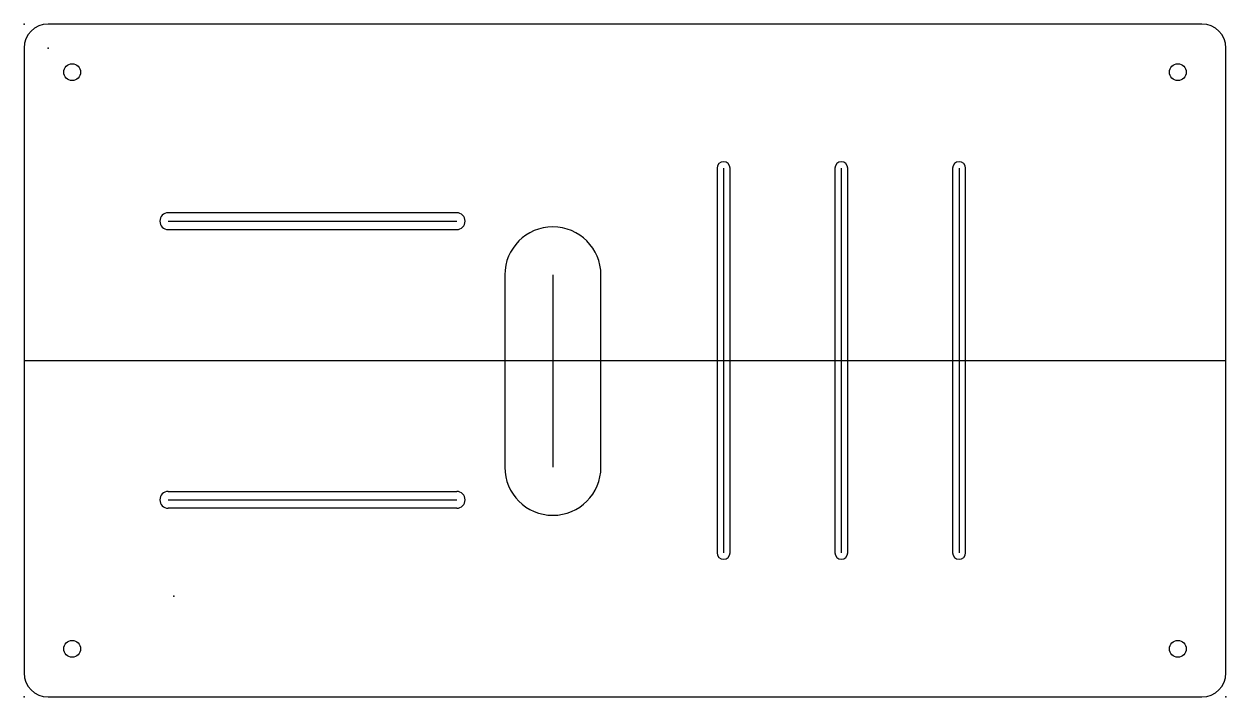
# Model space of a CAD drawing. Header units: millimetres. Extents: x -31 to 219, y -21 to 119.
import ezdxf

# ---------------------------------------------------------------- set-up
doc = ezdxf.new("R2010")
doc.units = ezdxf.units.MM
doc.header["$MEASUREMENT"] = 0
doc.layers.add('secondaray_base v5_Sketch1', color=7, linetype='Continuous')

msp = doc.modelspace()

# ---------------------------------------------------------------- linework, layer by layer
at = {"layer": 'secondaray_base v5_Sketch1'}
for p, q in [((213.82, 119.01), (-26.18, 119.01)), ((-31.18, 114.01), (-31.18, -15.99)), ((218.82, -15.99), (218.82, 114.01)), ((112.97, 89.01), (112.97, 9.01)), ((114.32, 89.01), (114.32, 9.01)), ((115.67, 9.01), (115.67, 89.01)), ((137.47, 89.01), (137.47, 9.01)), ((138.82, 89.01), (138.82, 9.01)), ((140.17, 9.01), (140.17, 89.01)), ((161.97, 89.01), (161.97, 9.01)), ((163.32, 89.01), (163.32, 9.01)), ((164.67, 9.01), (164.67, 89.01)), ((58.82, 79.76), (-1.18, 79.76)), ((-1.18, 78.01), (58.82, 78.01)), ((-1.18, 76.26), (58.82, 76.26)), ((68.82, 66.81), (68.82, 26.81)), ((78.82, 66.81), (78.82, 26.81)), ((88.82, 26.81), (88.82, 66.81)), ((-31.18, 49.01), (218.82, 49.01)), ((-1.18, 21.76), (58.82, 21.76)), ((-1.18, 20.01), (58.82, 20.01)), ((58.82, 18.26), (-1.18, 18.26)), ((-26.18, -20.99), (213.82, -20.99))]:
    msp.add_line(p, q, dxfattribs=at)
for centre in [(-21.18, 109.01), (208.82, 109.01), (-21.18, -10.99), (208.82, -10.99)]:
    msp.add_circle(centre, 1.75, dxfattribs=at)
for centre, radius, start, end in [((-26.18, 114.01), 5, 90, 180), ((213.82, 114.01), 5, 0, 90), ((114.32, 89.01), 1.35, 0, 180), ((138.82, 89.01), 1.35, 0, 180), ((163.32, 89.01), 1.35, 360, 180), ((-1.18, 78.01), 1.75, 90, 270), ((58.82, 78.01), 1.75, 270, 90), ((78.82, 66.81), 10, 0, 180), ((78.82, 26.81), 10, 180, 360), ((-1.18, 20.01), 1.75, 90, 270), ((58.82, 20.01), 1.75, 270, 90), ((114.32, 9.01), 1.35, 180, 0), ((138.82, 9.01), 1.35, 180, 360), ((163.32, 9.01), 1.35, 180, 360), ((-26.18, -15.99), 5, 180, 270), ((213.82, -15.99), 5, 270, 0)]:
    msp.add_arc(centre, radius, start, end, dxfattribs=at)
for p in [(-31.18, 119.01), (-26.18, 114.01), (0, 0), (-31.18, -20.99), (218.82, -20.99)]:
    msp.add_point(p, dxfattribs=at)

doc.saveas('drawing.dxf')
